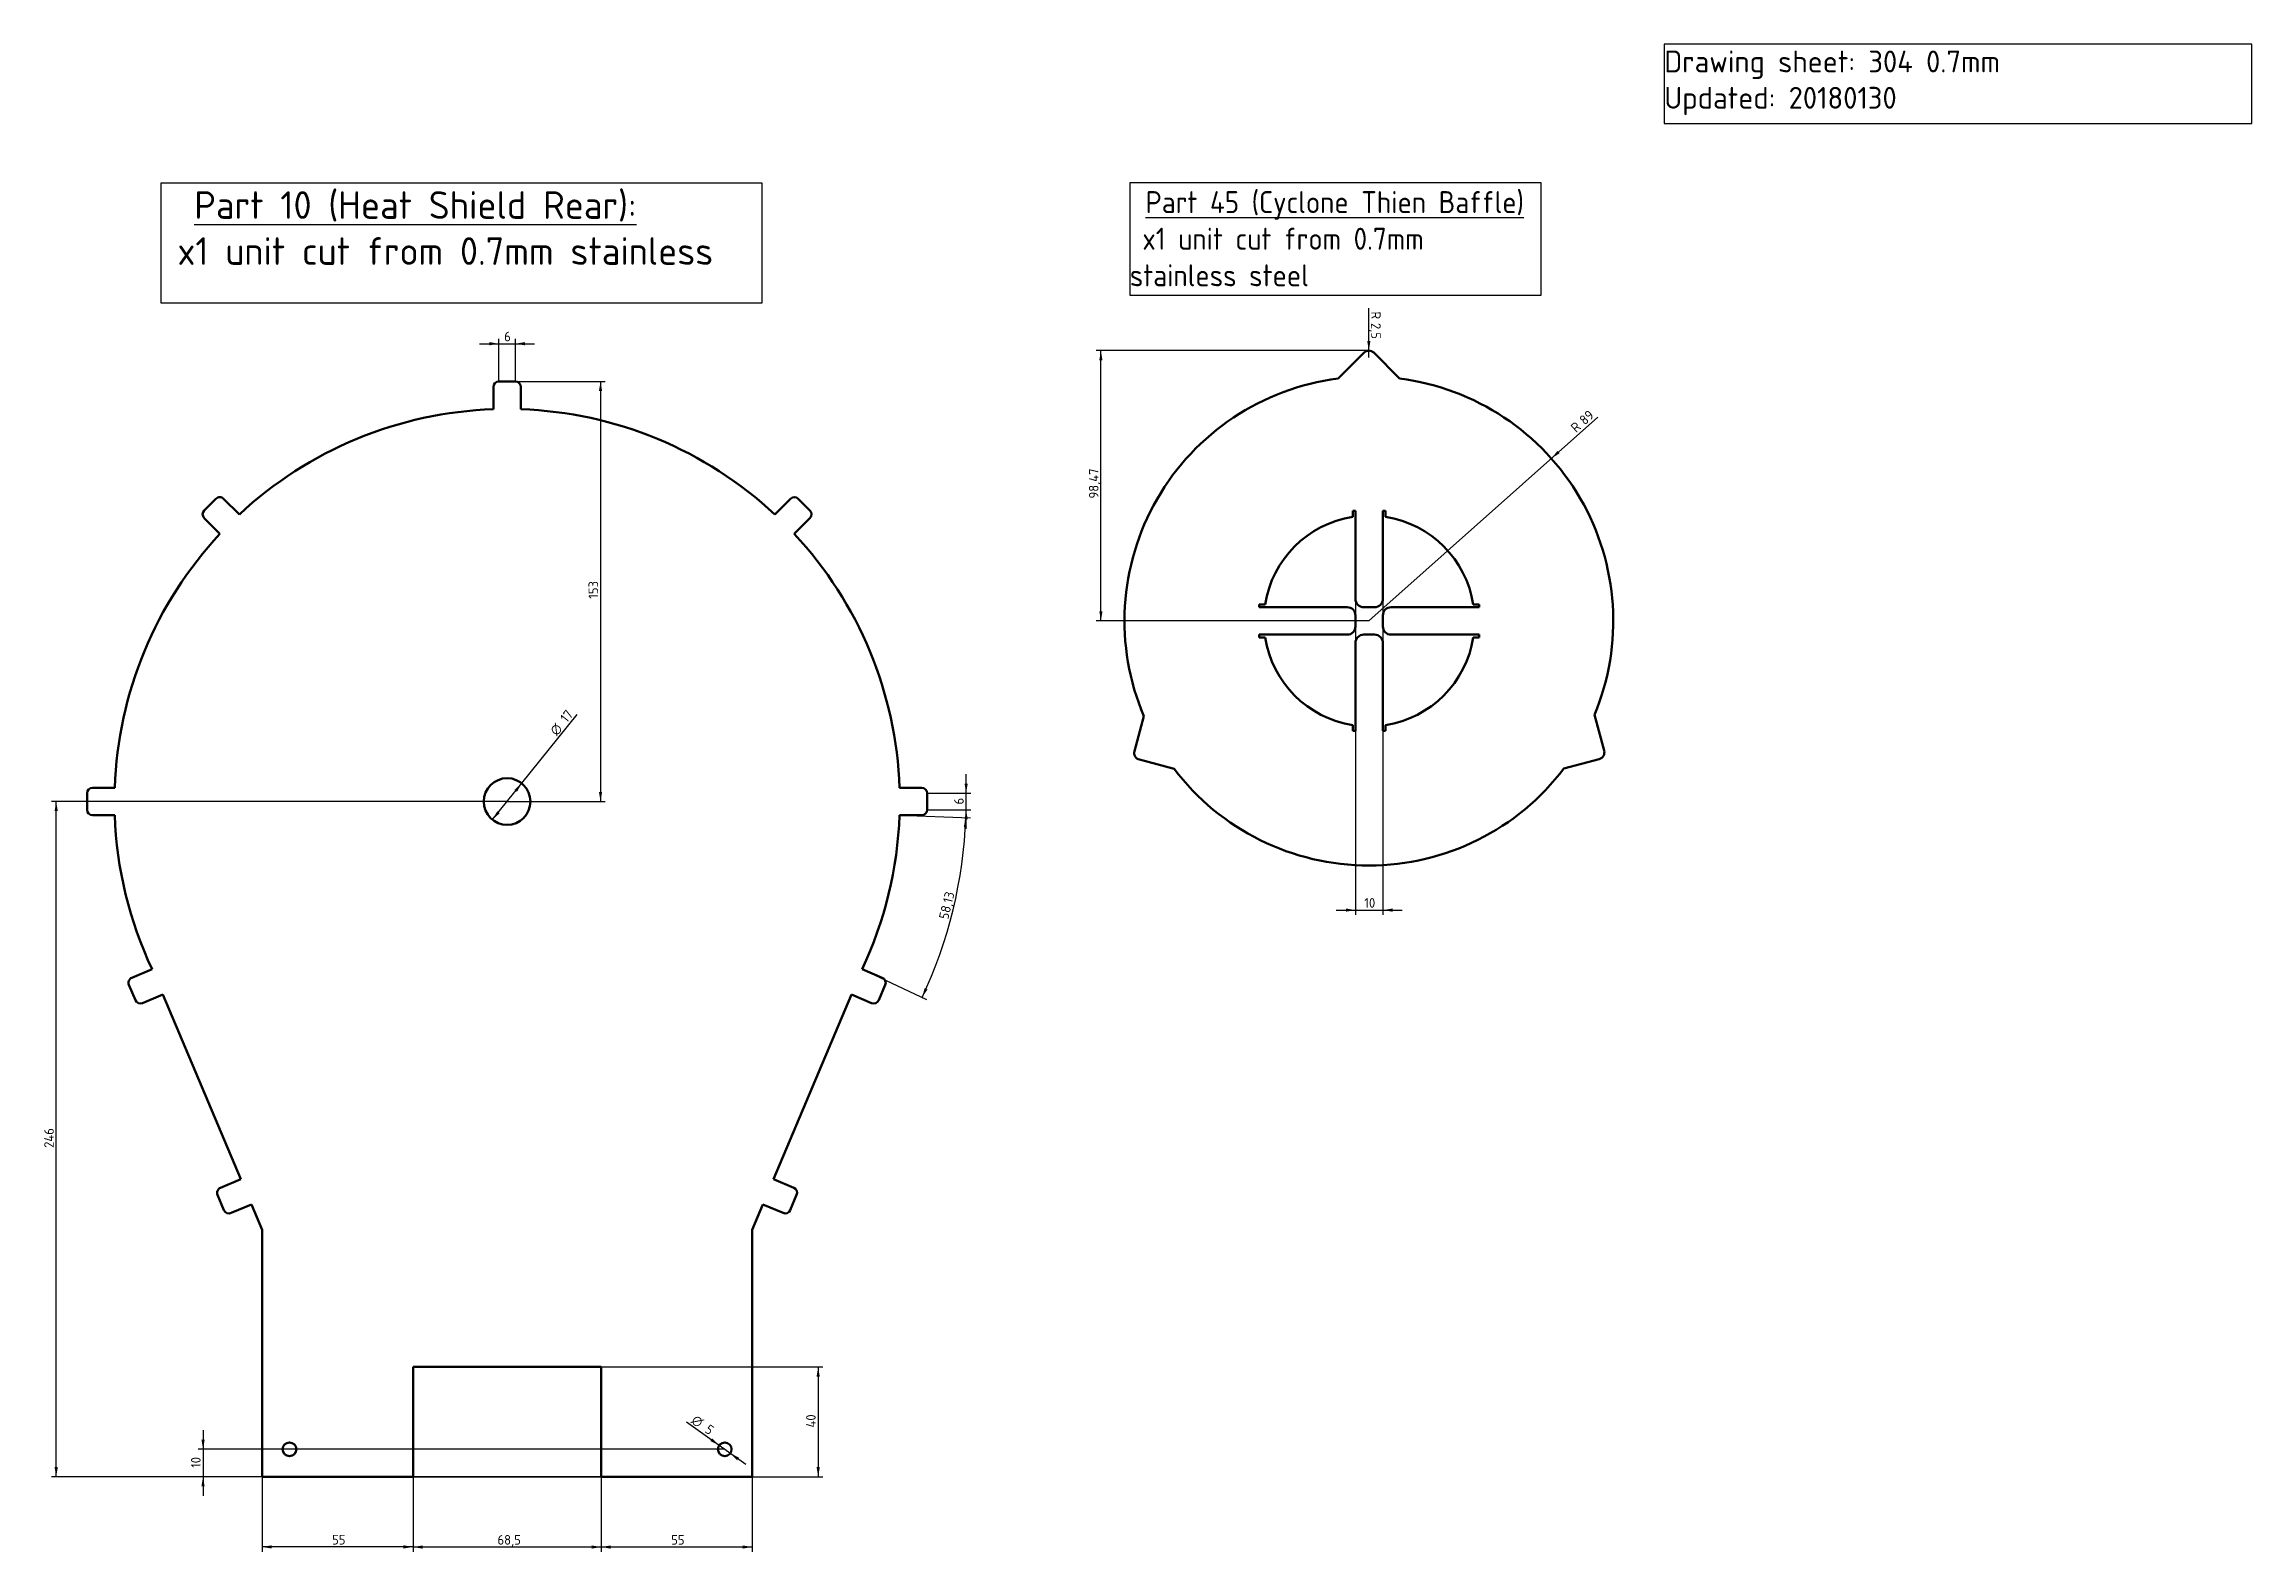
# Model space of a CAD drawing. Header units: millimetres. Extents: x 30 to 834, y 37 to 587.
import ezdxf
from ezdxf.enums import TextEntityAlignment as Align

# ---------------------------------------------------------------- set-up
doc = ezdxf.new("R2010")
doc.units = ezdxf.units.MM
doc.layers.add('Default', color=7, linetype='Continuous')
doc.layers.add('Dimensions', color=7, linetype='Continuous')
doc.styles.add('SEACAD_Solid_Edge_ISO', font='seiso.ttf')
doc.styles.add('SEACAD_Solid_Edge_ISO1_Symbols', font='semeci1.ttf')
doc.dimstyles.new('ISO_(mm)', dxfattribs={"dimtxt": 3.5, "dimasz": 3.5, "dimexe": 1.75, "dimexo": 0, "dimgap": 0.875, "dimtad": 1, "dimtxsty": 'SEACAD_Solid_Edge_ISO', "dimblk1": '_SE_FILLED', "dimblk2": '_SE_FILLED', "dimsah": 1, "dimcen": 1.75, "dimadec": 0, "dimazin": 0, "dimtfac": 0.5, "dimtmove": 1, "dimatfit": 3, "dimfxl": 1, "dimtolj": 1, "dimarcsym": 0})

# ---------------------------------------------------------------- blocks, each defined once
blk = doc.blocks.new('DMBLK531')
at = {"layer": 'Dimensions', "linetype": 'Continuous', "lineweight": 25}
for points in [[(201.19, 315.09), (202.1, 314.35), (203.84, 317.45)], [(194.92, 307.3), (193.18, 304.21), (195.83, 306.57)]]:
    blk.add_hatch(color=7, dxfattribs=at).paths.add_polyline_path(points)
at = {"layer": 'Dimensions', "color": 7, "linetype": 'Continuous', "lineweight": 25}
for p, q in [((203.84, 317.45), (224.04, 342.52)), ((193.18, 304.21), (203.84, 317.45))]:
    blk.add_line(p, q, dxfattribs=at)
for s, style, p in [('O', 'SEACAD_Solid_Edge_ISO1_Symbols', (213.81, 336.79)), ('17', 'SEACAD_Solid_Edge_ISO', (217.57, 341.46))]:
    blk.add_text(s, height=3.5, rotation=51.15188, dxfattribs=dict(at, style=style)).set_placement(p, align=Align.TOP_LEFT)
blk = doc.blocks.new('_SE_FILLED')
at = {"color": 0}
blk.add_line((0, 0), (-1, 0), dxfattribs=at)
blk.add_solid([(0, 0), (-1, -0.1665), (-1, 0.1665), (0, 0)], dxfattribs=at)
blk = doc.blocks.new('GDimGGroup')
at = {"layer": 'Dimensions', "linetype": 'Continuous', "lineweight": 25}
for points in [[(365.98, 301.46), (365.56, 304.98), (364.82, 301.51)], [(350.57, 242.83), (349.63, 239.41), (351.63, 242.34)]]:
    blk.add_hatch(color=7, dxfattribs=at).paths.add_polyline_path(points)
at = {"layer": 'Dimensions', "color": 7, "linetype": 'Continuous', "lineweight": 25}
for p, q in [((341.42, 305.83), (367.31, 304.92)), ((327.8, 249.72), (351.22, 238.66))]:
    blk.add_line(p, q, dxfattribs=at)
blk.add_arc((198.51, 310.83), 167.15, 334.70505, 357.99622, dxfattribs=at)
at = {"layer": 'Dimensions', "color": 7, "linetype": 'Continuous', "lineweight": 25, "style": 'SEACAD_Solid_Edge_ISO'}
blk.add_text('58,13', height=3.5, rotation=76.35064, dxfattribs=at).set_placement((355.73, 268.47), align=Align.TOP_LEFT)
blk = doc.blocks.new('DMBLK532')
at = {"layer": 'Dimensions', "linetype": 'Continuous', "lineweight": 25}
for points in [[(366.28, 317.33), (365.12, 317.33), (365.7, 313.83)], [(366.28, 304.33), (365.7, 307.83), (365.12, 304.33)]]:
    blk.add_hatch(color=7, dxfattribs=at).paths.add_polyline_path(points)
at = {"layer": 'Dimensions', "color": 7, "linetype": 'Continuous', "lineweight": 25}
for p, q in [((351.51, 313.83), (367.45, 313.83)), ((365.7, 300.83), (365.7, 320.83)), ((351.51, 307.83), (367.45, 307.83))]:
    blk.add_line(p, q, dxfattribs=at)
at = {"layer": 'Dimensions', "color": 7, "linetype": 'Continuous', "lineweight": 25, "style": 'SEACAD_Solid_Edge_ISO'}
blk.add_text('6', height=3.5, rotation=90, dxfattribs=at).set_placement((361.32, 309.75), align=Align.TOP_LEFT)
blk = doc.blocks.new('DMBLK533')
at = {"layer": 'Dimensions', "linetype": 'Continuous', "lineweight": 25}
for points in [[(192.01, 478.18), (192.01, 477.01), (195.51, 477.59)], [(205.01, 478.18), (201.51, 477.59), (205.01, 477.01)]]:
    blk.add_hatch(color=7, dxfattribs=at).paths.add_polyline_path(points)
at = {"layer": 'Dimensions', "color": 7, "linetype": 'Continuous', "lineweight": 25}
for p, q in [((188.51, 477.59), (208.51, 477.59)), ((195.51, 463.83), (195.51, 479.34)), ((201.51, 463.83), (201.51, 479.34))]:
    blk.add_line(p, q, dxfattribs=at)
at = {"layer": 'Dimensions', "color": 7, "linetype": 'Continuous', "lineweight": 25, "style": 'SEACAD_Solid_Edge_ISO'}
blk.add_text('6', height=3.5, dxfattribs=at).set_placement((197.44, 481.97), align=Align.TOP_LEFT)
blk = doc.blocks.new('DMBLK534')
at = {"layer": 'Dimensions', "linetype": 'Continuous', "lineweight": 25}
for points in [[(33.7, 307.33), (34.87, 307.33), (34.28, 310.83)], [(33.7, 68.33), (34.28, 64.83), (34.87, 68.33)]]:
    blk.add_hatch(color=7, dxfattribs=at).paths.add_polyline_path(points)
at = {"layer": 'Dimensions', "color": 7, "linetype": 'Continuous', "lineweight": 25}
for p, q in [((198.51, 310.83), (32.53, 310.83)), ((34.28, 64.83), (34.28, 310.83)), ((109.26, 64.83), (32.53, 64.83))]:
    blk.add_line(p, q, dxfattribs=at)
at = {"layer": 'Dimensions', "color": 7, "linetype": 'Continuous', "lineweight": 25, "style": 'SEACAD_Solid_Edge_ISO'}
blk.add_text('246', height=3.5, rotation=90, dxfattribs=at).set_placement((29.91, 184.64), align=Align.TOP_LEFT)
blk = doc.blocks.new('DMBLK535')
at = {"layer": 'Dimensions', "linetype": 'Continuous', "lineweight": 25}
for points in [[(233.12, 460.33), (232.53, 463.83), (231.95, 460.33)], [(233.12, 314.33), (231.95, 314.33), (232.53, 310.83)]]:
    blk.add_hatch(color=7, dxfattribs=at).paths.add_polyline_path(points)
at = {"layer": 'Dimensions', "color": 7, "linetype": 'Continuous', "lineweight": 25}
for p, q in [((201.51, 463.83), (234.28, 463.83)), ((232.53, 463.83), (232.53, 310.83)), ((198.51, 310.83), (234.28, 310.83))]:
    blk.add_line(p, q, dxfattribs=at)
at = {"layer": 'Dimensions', "color": 7, "linetype": 'Continuous', "lineweight": 25, "style": 'SEACAD_Solid_Edge_ISO'}
blk.add_text('153', height=3.5, rotation=90, dxfattribs=at).set_placement((228.16, 384.7), align=Align.TOP_LEFT)
blk = doc.blocks.new('DMBLK536')
at = {"layer": 'Dimensions', "linetype": 'Continuous', "lineweight": 25}
for points in [[(312.39, 101.33), (311.81, 104.83), (311.22, 101.33)], [(312.39, 68.33), (311.22, 68.33), (311.81, 64.83)]]:
    blk.add_hatch(color=7, dxfattribs=at).paths.add_polyline_path(points)
at = {"layer": 'Dimensions', "color": 7, "linetype": 'Continuous', "lineweight": 25}
for p, q in [((164.26, 104.83), (313.56, 104.83)), ((311.81, 104.83), (311.81, 64.83)), ((164.26, 64.83), (313.56, 64.83))]:
    blk.add_line(p, q, dxfattribs=at)
at = {"layer": 'Dimensions', "color": 7, "linetype": 'Continuous', "lineweight": 25, "style": 'SEACAD_Solid_Edge_ISO'}
blk.add_text('40', height=3.5, rotation=90, dxfattribs=at).set_placement((307.43, 82.76), align=Align.TOP_LEFT)
blk = doc.blocks.new('DMBLK537')
at = {"layer": 'Dimensions', "linetype": 'Continuous', "lineweight": 25}
for points in [[(167.76, 38.64), (167.76, 39.81), (164.26, 39.23)], [(229.26, 38.64), (232.76, 39.23), (229.26, 39.81)]]:
    blk.add_hatch(color=7, dxfattribs=at).paths.add_polyline_path(points)
at = {"layer": 'Dimensions', "color": 7, "linetype": 'Continuous', "lineweight": 25}
for p, q in [((164.26, 104.83), (164.26, 37.48)), ((232.76, 104.83), (232.76, 37.48)), ((232.76, 39.23), (164.26, 39.23))]:
    blk.add_line(p, q, dxfattribs=at)
at = {"layer": 'Dimensions', "color": 7, "linetype": 'Continuous', "lineweight": 25, "style": 'SEACAD_Solid_Edge_ISO'}
blk.add_text('68,5', height=3.5, dxfattribs=at).set_placement((195.01, 43.6), align=Align.TOP_LEFT)
blk = doc.blocks.new('DMBLK538')
at = {"layer": 'Dimensions', "linetype": 'Continuous', "lineweight": 25}
for points in [[(112.76, 38.69), (112.76, 39.86), (109.26, 39.27)], [(160.76, 38.69), (164.26, 39.27), (160.76, 39.86)]]:
    blk.add_hatch(color=7, dxfattribs=at).paths.add_polyline_path(points)
at = {"layer": 'Dimensions', "color": 7, "linetype": 'Continuous', "lineweight": 25}
for p, q in [((109.26, 64.83), (109.26, 37.52)), ((164.26, 64.83), (164.26, 37.52)), ((164.26, 39.27), (109.26, 39.27))]:
    blk.add_line(p, q, dxfattribs=at)
at = {"layer": 'Dimensions', "color": 7, "linetype": 'Continuous', "lineweight": 25, "style": 'SEACAD_Solid_Edge_ISO'}
blk.add_text('55', height=3.5, dxfattribs=at).set_placement((134.77, 43.65), align=Align.TOP_LEFT)
blk = doc.blocks.new('DMBLK539')
at = {"layer": 'Dimensions', "linetype": 'Continuous', "lineweight": 25}
for points in [[(236.26, 38.64), (236.26, 39.81), (232.76, 39.23)], [(284.26, 38.64), (287.76, 39.23), (284.26, 39.81)]]:
    blk.add_hatch(color=7, dxfattribs=at).paths.add_polyline_path(points)
at = {"layer": 'Dimensions', "color": 7, "linetype": 'Continuous', "lineweight": 25}
for p, q in [((232.76, 64.83), (232.76, 37.48)), ((287.76, 64.83), (287.76, 37.48)), ((287.76, 39.23), (232.76, 39.23))]:
    blk.add_line(p, q, dxfattribs=at)
at = {"layer": 'Dimensions', "color": 7, "linetype": 'Continuous', "lineweight": 25, "style": 'SEACAD_Solid_Edge_ISO'}
blk.add_text('55', height=3.5, dxfattribs=at).set_placement((258.27, 43.6), align=Align.TOP_LEFT)
blk = doc.blocks.new('DMBLK540')
at = {"layer": 'Dimensions', "linetype": 'Continuous', "lineweight": 25}
for points in [[(272.54, 77.84), (275.73, 76.28), (273.22, 78.79)], [(282.3, 70.86), (282.98, 71.81), (279.8, 73.37)]]:
    blk.add_hatch(color=7, dxfattribs=at).paths.add_polyline_path(points)
at = {"layer": 'Dimensions', "color": 7, "linetype": 'Continuous', "lineweight": 25}
for p, q in [((275.73, 76.28), (263.85, 84.76)), ((285.49, 69.3), (275.73, 76.28))]:
    blk.add_line(p, q, dxfattribs=at)
for s, style, p in [('O', 'SEACAD_Solid_Edge_ISO1_Symbols', (267.39, 87.61)), ('5', 'SEACAD_Solid_Edge_ISO', (272.27, 84.13))]:
    blk.add_text(s, height=3.5, rotation=324.46582, dxfattribs=dict(at, style=style)).set_placement(p, align=Align.TOP_LEFT)
blk = doc.blocks.new('DMBLK541')
at = {"layer": 'Dimensions', "linetype": 'Continuous', "lineweight": 25}
for points in [[(87.18, 78.33), (87.76, 74.83), (88.35, 78.33)], [(87.18, 61.33), (88.35, 61.33), (87.76, 64.83)]]:
    blk.add_hatch(color=7, dxfattribs=at).paths.add_polyline_path(points)
at = {"layer": 'Dimensions', "color": 7, "linetype": 'Continuous', "lineweight": 25}
for p, q in [((87.76, 81.83), (87.76, 57.83)), ((277.76, 74.83), (86.01, 74.83)), ((232.76, 64.83), (86.01, 64.83))]:
    blk.add_line(p, q, dxfattribs=at)
at = {"layer": 'Dimensions', "color": 7, "linetype": 'Continuous', "lineweight": 25, "style": 'SEACAD_Solid_Edge_ISO'}
blk.add_text('10', height=3.5, rotation=90, dxfattribs=at).set_placement((83.39, 68.08), align=Align.TOP_LEFT)
blk = doc.blocks.new('DMBLK542')
at = {"layer": 'Dimensions', "linetype": 'Continuous', "lineweight": 25}
blk.add_hatch(color=7, dxfattribs=at).paths.add_polyline_path([(581.07, 438.55), (578.84, 435.79), (581.84, 437.68)])
at = {"layer": 'Dimensions', "color": 7, "linetype": 'Continuous', "lineweight": 25}
blk.add_line((512.37, 376.61), (595.75, 450.84), dxfattribs=at)
at = {"layer": 'Dimensions', "color": 7, "linetype": 'Continuous', "lineweight": 25, "style": 'SEACAD_Solid_Edge_ISO'}
for s, p in [('89', (588.65, 450.38)), ('R', (585.54, 447.61))]:
    blk.add_text(s, height=3.5, rotation=41.68221, dxfattribs=at).set_placement(p, align=Align.TOP_LEFT)
blk = doc.blocks.new('DMBLK543')
at = {"layer": 'Dimensions', "linetype": 'Continuous', "lineweight": 25}
for points in [[(503.99, 270.68), (507.49, 271.26), (503.99, 271.85)], [(520.99, 270.68), (520.99, 271.85), (517.49, 271.26)]]:
    blk.add_hatch(color=7, dxfattribs=at).paths.add_polyline_path(points)
at = {"layer": 'Dimensions', "color": 7, "linetype": 'Continuous', "lineweight": 25}
for p, q in [((507.49, 384.61), (507.49, 269.51)), ((517.49, 384.61), (517.49, 269.51)), ((500.49, 271.26), (524.49, 271.26))]:
    blk.add_line(p, q, dxfattribs=at)
at = {"layer": 'Dimensions', "color": 7, "linetype": 'Continuous', "lineweight": 25, "style": 'SEACAD_Solid_Edge_ISO'}
blk.add_text('10', height=3.5, dxfattribs=at).set_placement((510.74, 275.64), align=Align.TOP_LEFT)
blk = doc.blocks.new('DMBLK544')
at = {"layer": 'Dimensions', "linetype": 'Continuous', "lineweight": 25}
for points in [[(414.2, 471.57), (415.36, 471.57), (414.78, 475.07)], [(414.2, 380.11), (414.78, 376.61), (415.36, 380.11)]]:
    blk.add_hatch(color=7, dxfattribs=at).paths.add_polyline_path(points)
at = {"layer": 'Dimensions', "color": 7, "linetype": 'Continuous', "lineweight": 25}
for p, q in [((512.37, 475.07), (413.03, 475.07)), ((414.78, 376.61), (414.78, 475.07)), ((512.37, 376.61), (413.03, 376.61))]:
    blk.add_line(p, q, dxfattribs=at)
at = {"layer": 'Dimensions', "color": 7, "linetype": 'Continuous', "lineweight": 25, "style": 'SEACAD_Solid_Edge_ISO'}
blk.add_text('98,47', height=3.5, rotation=90, dxfattribs=at).set_placement((410.41, 421.19), align=Align.TOP_LEFT)
blk = doc.blocks.new('DMBLK545')
at = {"layer": 'Dimensions', "linetype": 'Continuous', "lineweight": 25}
blk.add_hatch(color=7, dxfattribs=at).paths.add_polyline_path([(511.77, 478.57), (512.37, 475.07), (512.94, 478.58)])
at = {"layer": 'Dimensions', "color": 7, "linetype": 'Continuous', "lineweight": 25}
blk.add_line((512.37, 472.57), (512.32, 490.55), dxfattribs=at)
at = {"layer": 'Dimensions', "color": 7, "linetype": 'Continuous', "lineweight": 25, "style": 'SEACAD_Solid_Edge_ISO'}
for s, p in [('2,5', (516.71, 485.17)), ('R', (516.7, 489.33))]:
    blk.add_text(s, height=3.5, rotation=270.16895, dxfattribs=at).set_placement(p, align=Align.TOP_LEFT)

msp = doc.modelspace()

# ---------------------------------------------------------------- linework, layer by layer
at = {"layer": 'Default', "color": 7, "linetype": 'Continuous', "lineweight": 50}
for p, q in [((510.606, 474.341), (501.161, 464.896)), ((514.141, 474.341), (523.586, 464.896)), ((193.511, 461.826), (193.511, 453.738)), ((195.511, 463.826), (201.511, 463.826)), ((203.511, 461.826), (203.511, 453.738)), ((88.202, 416.892), (92.445, 421.134)), ((95.273, 421.134), (100.992, 415.416)), ((301.749, 421.134), (296.03, 415.416)), ((304.577, 421.134), (308.82, 416.892)), ((88.202, 414.063), (93.921, 408.345)), ((308.82, 414.063), (303.101, 408.345)), ((507.487, 416.678), (506.487, 416.678)), ((506.487, 416.678), (506.487, 414.533)), ((507.487, 384.605), (507.487, 416.678)), ((517.487, 416.678), (518.487, 416.678)), ((517.487, 384.605), (517.487, 416.678)), ((518.487, 416.678), (518.487, 414.533)), ((472.414, 381.605), (472.414, 382.605)), ((472.414, 382.605), (474.559, 382.605)), ((472.414, 381.605), (504.487, 381.605)), ((507.487, 378.605), (507.487, 374.605)), ((514.487, 381.605), (510.487, 381.605)), ((517.487, 378.605), (517.487, 374.605)), ((520.487, 381.605), (552.56, 381.605)), ((552.56, 382.605), (550.416, 382.605)), ((552.56, 381.605), (552.56, 382.605)), ((472.414, 371.605), (472.414, 370.605)), ((472.414, 371.605), (504.487, 371.605)), ((472.414, 370.605), (474.559, 370.605)), ((514.487, 371.605), (510.487, 371.605)), ((552.56, 371.605), (520.487, 371.605)), ((552.56, 370.605), (550.416, 370.605)), ((552.56, 371.605), (552.56, 370.605)), ((507.487, 336.532), (507.487, 368.605)), ((517.487, 336.532), (517.487, 368.605)), ((427.019, 329.169), (430.426, 341.884)), ((506.487, 336.532), (506.487, 338.677)), ((518.487, 336.532), (518.487, 338.677)), ((598.07, 329.367), (594.562, 342.458)), ((507.487, 336.532), (506.487, 336.532)), ((517.487, 336.532), (518.487, 336.532)), ((428.786, 326.108), (441.42, 322.722)), ((596.302, 326.305), (583.427, 322.855)), ((45.511, 313.826), (45.511, 307.826)), ((47.511, 315.826), (55.598, 315.826)), ((349.511, 315.826), (341.423, 315.826)), ((351.511, 307.826), (351.511, 313.826)), ((47.511, 305.826), (55.598, 305.826)), ((349.511, 305.826), (341.423, 305.826)), ((69.222, 249.725), (61.851, 246.615)), ((335.171, 246.615), (327.8, 249.725)), ((60.786, 243.995), (63.118, 238.467)), ((333.904, 238.467), (336.236, 243.995)), ((65.738, 237.401), (73.109, 240.511)), ((101.486, 173.253), (73.109, 240.511)), ((295.536, 173.253), (323.913, 240.511)), ((323.913, 240.511), (331.284, 237.401)), ((94.115, 170.143), (101.486, 173.253)), ((302.906, 170.143), (295.536, 173.253)), ((95.383, 161.995), (93.05, 167.523)), ((105.374, 164.039), (98.003, 160.929)), ((105.374, 164.039), (109.261, 154.826)), ((287.761, 154.826), (291.648, 164.039)), ((291.648, 164.039), (299.019, 160.929)), ((301.639, 161.995), (303.972, 167.523)), ((109.261, 154.826), (109.261, 64.826)), ((287.761, 154.826), (287.761, 64.826)), ((164.261, 104.826), (164.261, 64.826)), ((232.761, 104.826), (164.261, 104.826)), ((232.761, 64.826), (232.761, 104.826)), ((164.261, 64.826), (109.261, 64.826)), ((109.261, 64.826), (119.261, 64.826)), ((287.761, 64.826), (232.761, 64.826))]:
    msp.add_line(p, q, dxfattribs=at)
at = {"layer": 'Default', "color": 7, "linetype": 'Continuous', "lineweight": 30}
for points in [[(619.98, 586.731), (619.98, 557.767), (833.968, 557.767), (833.968, 586.731), (619.98, 586.731)], [(72.356, 536.115), (72.356, 492.507), (291.454, 492.507), (291.454, 536.115), (72.356, 536.115)], [(425.309, 536.147), (425.309, 495.323), (575.165, 495.323), (575.165, 536.147), (425.309, 536.147)]]:
    msp.add_lwpolyline(points, dxfattribs=at)
at = {"layer": 'Default', "color": 7, "linetype": 'Continuous', "lineweight": 50}
for centre, radius in [((198.511, 310.826), 8.5), ((119.261, 74.826), 2.5), ((277.761, 74.826), 2.5)]:
    msp.add_circle(centre, radius, dxfattribs=at)
for centre, radius, start, end in [((512.374, 472.573), 2.5, 45, 135), ((195.511, 461.826), 2, 90, 180), ((201.511, 461.826), 2, 0, 90), ((512.374, 376.605), 89, 97.237848, 202.96198), ((512.374, 376.605), 89, 337.438579, 82.762152), ((198.511, 310.826), 143, 92.003767, 132.996245), ((198.511, 310.826), 143, 47.00375, 87.996233), ((93.859, 419.72), 2, 45.00001, 135.00001), ((303.163, 419.72), 2, 45, 135), ((89.616, 415.477), 2, 135.00001, 225.00001), ((307.405, 415.477), 2, 315, 45), ((512.487, 376.605), 38.4, 98.989299, 171.010701), ((512.487, 376.605), 38.4, 8.989299, 81.010626), ((198.511, 310.826), 143, 137.00376, 177.996243), ((198.511, 310.826), 143, 2.003757, 42.996235), ((504.487, 378.605), 3, 0, 90), ((510.487, 384.605), 3, 180, 270), ((514.487, 384.605), 3, 270, 0), ((520.487, 378.605), 3, 90, 180), ((512.487, 376.605), 38.4, 188.989299, 261.010701), ((504.487, 374.605), 3, 270, 360), ((510.487, 368.605), 3, 90, 180), ((514.487, 368.605), 3, 0, 90), ((520.487, 374.605), 3, 180, 270), ((512.487, 376.605), 38.4, 278.989299, 351.010701), ((429.433, 328.522), 2.5, 165, 255), ((512.374, 376.605), 89.094, 217.213465, 322.893562), ((595.655, 328.72), 2.5, 285, 15), ((47.511, 313.826), 2, 90, 180), ((349.511, 313.826), 2, 0, 90), ((47.511, 307.826), 2, 180, 270), ((198.511, 310.826), 143, 182.003777, 205.294948), ((198.511, 310.826), 143, 334.705052, 357.996223), ((349.511, 307.826), 2, 270, 0), ((62.628, 244.772), 2, 112.875501, 202.875501), ((334.393, 244.772), 2, 337.124499, 67.124499), ((64.961, 239.244), 2, 202.875501, 292.875501), ((332.061, 239.244), 2, 247.124499, 337.124499), ((94.893, 168.3), 2, 112.875501, 202.875501), ((302.129, 168.3), 2, 337.124499, 67.124499), ((97.225, 162.772), 2, 202.875501, 292.875501), ((299.796, 162.772), 2, 247.124499, 337.124499)]:
    msp.add_arc(centre, radius, start, end, dxfattribs=at)

# ---------------------------------------------------------------- block references
at = {"layer": 'Dimensions'}
msp.add_blockref('GDimGGroup', (0, 0), dxfattribs=at)

# ---------------------------------------------------------------- texts
at = {"layer": 'Default', "attachment_point": 1}
for s, insert, char_height, width in [('{\\fSolid Edge ISO|b0||i0||c0|p34;\\C7;\\H7.9375;\\W1.;\\T1.;Drawing sheet: 304 0.7mm\\P}{\\fSolid Edge ISO|b0||i0||c0|p34;\\C7;\\H7.9375;\\W1.;\\T1.;Updated: 20180130\\P}', (619.98, 584.385), 7.9375, 213.98813), ('{\\fSolid Edge ISO|b0||i0||c0|p34;\\C7;\\L\\H10.05416667;\\W1.;\\T1.;  Part 10 (Heat Shield Rear):\\P}{\\fSolid Edge ISO|b0||i0||c0|p34;\\C7;\\H10.05416667;\\W1.;\\T1.; x1 unit cut from 0.7mm stainless}', (72.356, 533.144), 10.05417, 219.09823), ('{\\fSolid Edge ISO|b0||i0||c0|p34;\\C7;\\L\\H10.05416667;\\W0.94;\\T1.; }{\\fSolid Edge ISO|b0||i0||c0|p34;\\C7;\\L\\H8.;\\W0.94;\\T1.;Part 45 (Cyclone Thien Baffle) \\P}{\\fSolid Edge ISO|b0||i0||c0|p34;\\C7;\\H8.;\\W0.94;\\T1.; x1 unit cut from 0.7mm stainless steel}', (425.309, 533.177), 10.054167, 149.85551)]:
    msp.add_mtext(s, dxfattribs=dict(at, insert=insert, char_height=char_height, width=width))

# ---------------------------------------------------------------- dimensions: what is measured, and where the dimension line sits
at = {"layer": 'Dimensions', "color": 7, "linetype": 'Continuous', "lineweight": 25}
for center, mpoint, picture, middle in [((512.374, 472.573), (512.366, 475.073), 'DMBLK545', (512.354, 479.155)), ((512.374, 376.605), (578.843, 435.79), 'DMBLK542', (587.536, 443.531))]:
    dim = msp.add_radius_dim(center=center, mpoint=mpoint, text='\\A1;<>', dimstyle='ISO_(mm)', override={"dimtmove": 0}, dxfattribs=at)
    dim.commit()
    dim.dimension.update_dxf_attribs({"geometry": picture, "text_midpoint": middle, "dimtype": 164})
for base, p1, p2, angle, picture, middle, dimtype in [((195.511, 477.593), (195.511, 463.826), (201.511, 463.826), 0, 'DMBLK533', (198.511, 477.593), 161), ((414.78, 376.605), (512.374, 376.605), (512.374, 475.073), 90, 'DMBLK544', (414.78, 425.839), 161), ((232.532, 310.826), (201.511, 463.826), (198.511, 310.826), 90, 'DMBLK535', (232.532, 387.326), 160), ((507.487, 271.263), (507.487, 384.605), (517.487, 384.605), 0, 'DMBLK543', (512.487, 271.263), 161), ((365.699, 307.826), (351.511, 307.826), (351.511, 313.826), 90, 'DMBLK532', (365.699, 310.826), 161), ((34.284, 310.826), (164.261, 64.826), (198.511, 310.826), 90, 'DMBLK534', (34.284, 187.826), 160), ((311.806, 104.826), (164.261, 104.826), (164.261, 64.826), 270, 'DMBLK536', (311.806, 84.826), 161), ((87.764, 64.826), (277.761, 74.826), (287.761, 64.826), 90, 'DMBLK541', (87.764, 69.826), 160)]:
    dim = msp.add_linear_dim(base=base, p1=p1, p2=p2, angle=angle, text='\\A1;<>', dimstyle='ISO_(mm)', override={"dimtmove": 0, "dimtolj": 0}, dxfattribs=at)
    dim.commit()
    dim.dimension.update_dxf_attribs({"geometry": picture, "text_midpoint": middle, "dimtype": dimtype})
for p1, p2, picture, middle in [((193.179, 304.206), (203.843, 317.446), 'DMBLK531', (216.445, 333.093)), ((279.795, 73.373), (275.726, 76.279), 'DMBLK540', (272.338, 78.698))]:
    dim = msp.add_diameter_dim_2p(p1=p1, p2=p2, text='\\A1;<>', dimstyle='ISO_(mm)', dxfattribs=at)
    dim.commit()
    dim.dimension.update_dxf_attribs({"geometry": picture, "text_midpoint": middle, "dimtype": 163})
for base, p1, p2, picture, middle in [((164.261, 39.226), (232.761, 104.826), (164.261, 104.826), 'DMBLK537', (198.511, 39.226)), ((109.261, 39.274), (164.261, 64.826), (109.261, 64.826), 'DMBLK538', (136.761, 39.274)), ((232.761, 39.226), (287.761, 64.826), (232.761, 64.826), 'DMBLK539', (260.261, 39.226))]:
    dim = msp.add_linear_dim(base=base, p1=p1, p2=p2, text='\\A1;<>', dimstyle='ISO_(mm)', override={"dimtmove": 0, "dimtolj": 0}, dxfattribs=at)
    dim.commit()
    dim.dimension.update_dxf_attribs({"geometry": picture, "text_midpoint": middle, "dimtype": 160})

doc.saveas('drawing.dxf')
